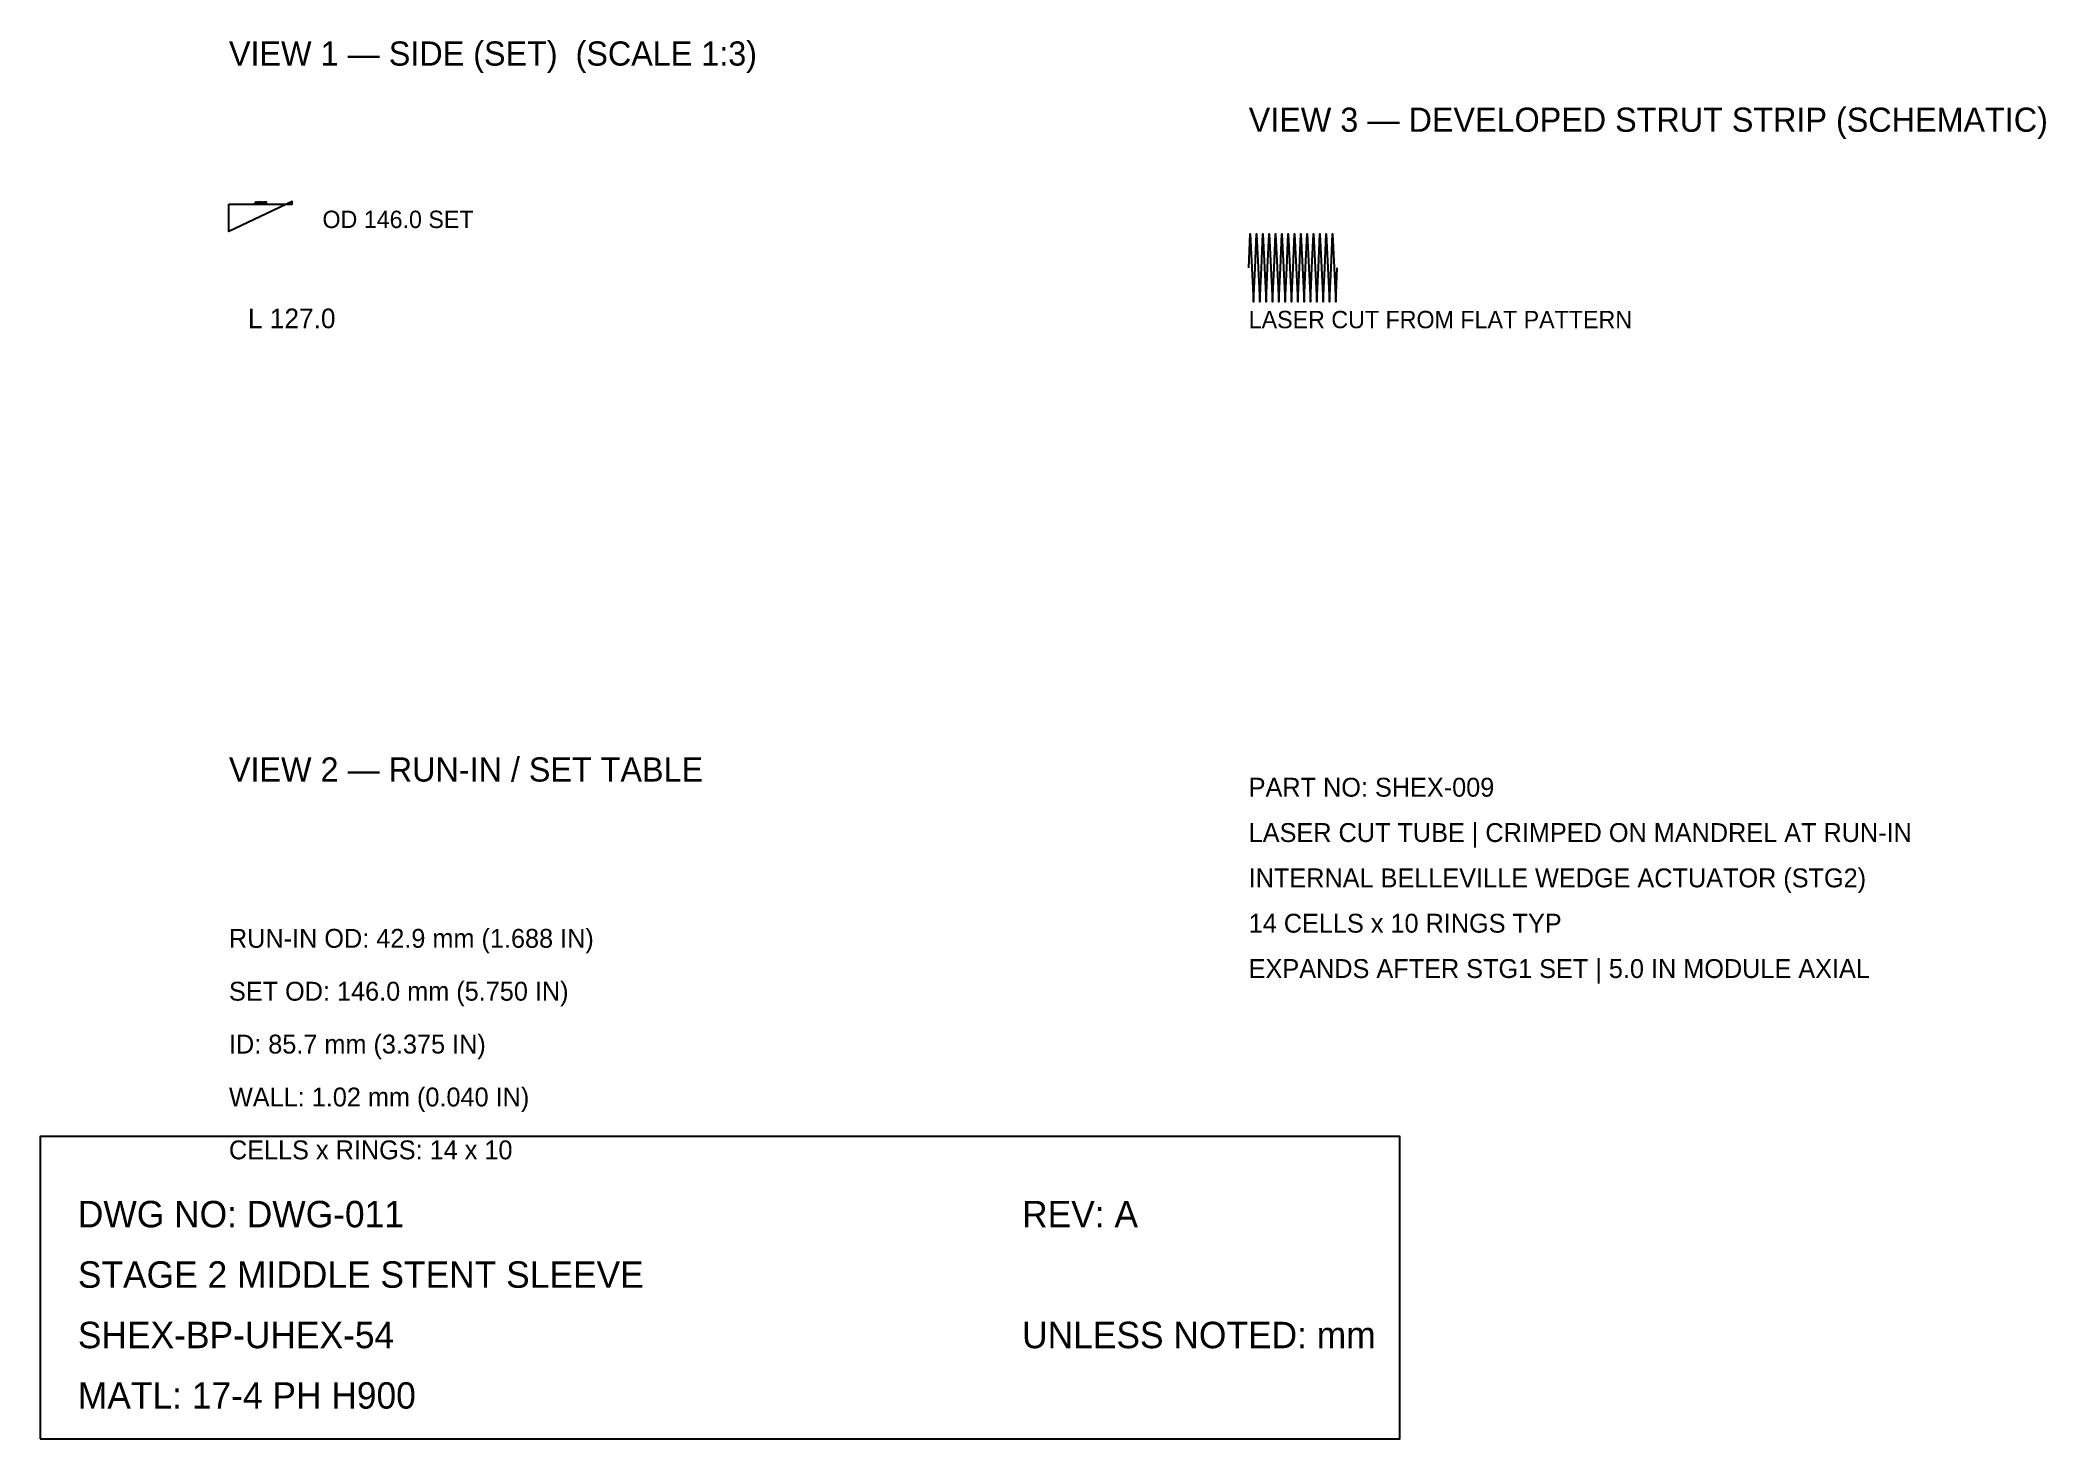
# Model space of a CAD drawing. Header units: millimetres. Extents: x 10 to 276, y 10 to 195.
import ezdxf

# ---------------------------------------------------------------- set-up
doc = ezdxf.new("R2010")
doc.units = ezdxf.units.MM
for name, color, linetype in [('DIM', 3, 'Continuous'), ('HIDDEN', 8, 'Continuous'), ('OUTLINE', 7, 'Continuous'), ('TEXT', 2, 'Continuous')]:
    doc.layers.add(name, color=color, linetype=linetype)

msp = doc.modelspace()

# ---------------------------------------------------------------- linework, layer by layer
at = {"layer": 'HIDDEN'}
msp.add_lwpolyline([(170, 165), (170.21, 169.5), (170.42, 165), (170.63, 160.5), (170.84, 165), (171.05, 169.5), (171.26, 165), (171.47, 160.5), (171.68, 165), (171.89, 169.5), (172.1, 165), (172.31, 160.5), (172.51, 165), (172.72, 169.5), (172.93, 165), (173.14, 160.5), (173.35, 165), (173.56, 169.5), (173.77, 165), (173.98, 160.5), (174.19, 165), (174.4, 169.5), (174.61, 165), (174.82, 160.5), (175.03, 165), (175.24, 169.5), (175.45, 165), (175.66, 160.5), (175.87, 165), (176.08, 169.5), (176.29, 165), (176.5, 160.5), (176.71, 165), (176.92, 169.5), (177.12, 165), (177.33, 160.5), (177.54, 165), (177.75, 169.5), (177.96, 165), (178.17, 160.5), (178.38, 165), (178.59, 169.5), (178.8, 165), (179.01, 160.5), (179.22, 165), (179.43, 169.5), (179.64, 165), (179.85, 160.5), (180.06, 165), (180.27, 169.5), (180.48, 165), (180.69, 160.5), (180.9, 165), (181.11, 169.5), (181.32, 165), (181.53, 160.5), (181.73, 165)], dxfattribs=at)
at = {"layer": 'OUTLINE'}
for points in [[(35, 173.4), (43.38, 173.4), (43.38, 173.76), (35, 169.82), (35, 173.4)], [(40, 173.58), (39.94, 173.71), (39.88, 173.58), (39.83, 173.45), (39.77, 173.58), (39.71, 173.71), (39.65, 173.58), (39.6, 173.45), (39.54, 173.58), (39.48, 173.71), (39.42, 173.58), (39.36, 173.45), (39.31, 173.58), (39.25, 173.71), (39.19, 173.58), (39.13, 173.45), (39.08, 173.58), (39.02, 173.71), (38.96, 173.58), (38.9, 173.45), (38.84, 173.58), (38.79, 173.71), (38.73, 173.58), (38.67, 173.45), (38.61, 173.58), (38.56, 173.71), (38.5, 173.58), (38.44, 173.45), (38.38, 173.58)], [(10, 10), (190, 10), (190, 50), (10, 50), (10, 10)]]:
    msp.add_lwpolyline(points, dxfattribs=at)

# ---------------------------------------------------------------- texts
at = {"layer": 'DIM'}
for s, height, p in [('OD 146.0 SET', 2.3, (47.38, 170.26)), ('L 127.0', 2.6, (37.51, 157)), ('LASER CUT FROM FLAT PATTERN', 2.3, (170, 157))]:
    msp.add_text(s, height=height, dxfattribs=at).set_placement(p)
at = {"layer": 'TEXT'}
for s, height, p in [('VIEW 1 — SIDE (SET)  (SCALE 1:3)', 3.2, (35, 191.76)), ('VIEW 3 — DEVELOPED STRUT STRIP (SCHEMATIC)', 3.2, (170, 183)), ('VIEW 2 — RUN-IN / SET TABLE', 3.2, (35, 97)), ('PART NO: SHEX-009', 2.5, (170, 95)), ('LASER CUT TUBE | CRIMPED ON MANDREL AT RUN-IN', 2.5, (170, 89)), ('INTERNAL BELLEVILLE WEDGE ACTUATOR (STG2)', 2.5, (170, 83)), ('RUN-IN OD: 42.9 mm (1.688 IN)', 2.5, (35, 75)), ('14 CELLS x 10 RINGS TYP', 2.5, (170, 77)), ('EXPANDS AFTER STG1 SET | 5.0 IN MODULE AXIAL', 2.5, (170, 71)), ('SET OD: 146.0 mm (5.750 IN)', 2.5, (35, 68)), ('ID: 85.7 mm (3.375 IN)', 2.5, (35, 61)), ('WALL: 1.02 mm (0.040 IN)', 2.5, (35, 54)), ('CELLS x RINGS: 14 x 10', 2.5, (35, 47)), ('DWG NO: DWG-011', 3.5, (15, 38)), ('REV: A', 3.5, (140, 38)), ('STAGE 2 MIDDLE STENT SLEEVE', 3.5, (15, 30)), ('SHEX-BP-UHEX-54', 3.5, (15, 22)), ('UNLESS NOTED: mm', 3.5, (140, 22)), ('MATL: 17-4 PH H900', 3.5, (15, 14))]:
    msp.add_text(s, height=height, dxfattribs=at).set_placement(p)

doc.saveas('drawing.dxf')
